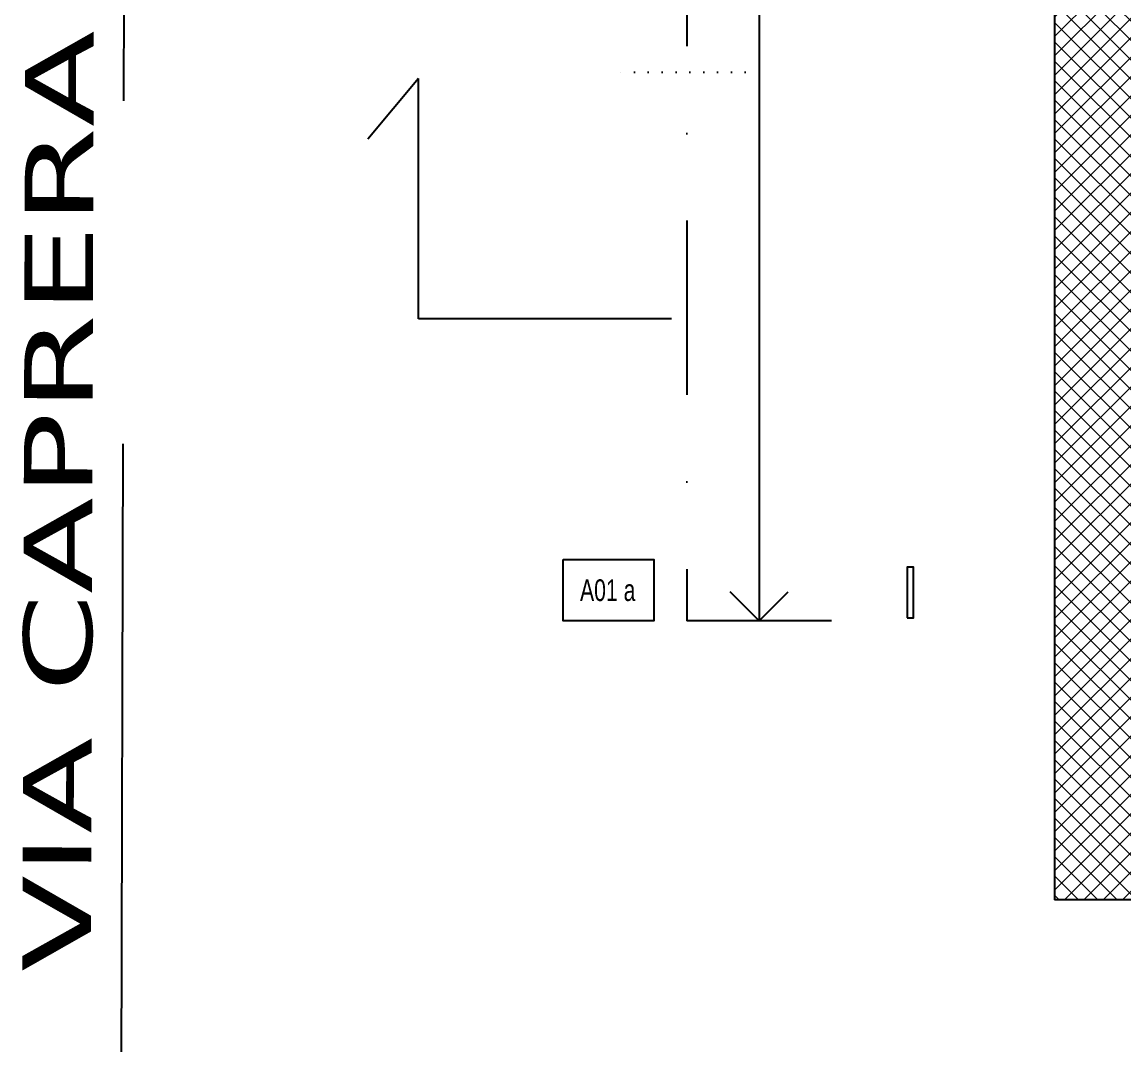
# Model space of a CAD drawing. Header units: millimetres. Extents: x 24747 to 137666, y -34589 to 43444.
# Drawn here: x 107847 to 108650, y 38924 to 39670 of the extents above; entities that cross this region are included whole.
import ezdxf

# ---------------------------------------------------------------- set-up
doc = ezdxf.new("R2010")
doc.units = ezdxf.units.MM
doc.header["$LTSCALE"] = 10
for name, pattern in [('CONTINOUS', [0]), ('DASHDOT', [25.4, 12.7, -6.35, 0, -6.35]), ('DOTTED', [1, 0, -1]), ('HIDDEN', [0.375, 0.25, -0.125])]:
    doc.linetypes.add(name, pattern=pattern)
doc.layers.add('EPC RETINI PIANO INTERRATO DEFINITIVO', color=4, linetype='Continuous', lineweight=0)
for name, color, linetype in [('X_Esterno', 8, 'Continuous'), ('X_LINEE SOVRAPPOSIZIONE', 3, 'DASHDOT'), ('X_MURI', 3, 'Continuous'), ('X_rilievo', 8, 'Continuous')]:
    doc.layers.add(name, color=color, linetype=linetype)
doc.styles.add('QUOTE', font='simplex.shx', dxfattribs={"width": 0.7})
doc.styles.get("Standard").update_dxf_attribs({"font": 'verdana.ttf'})

msp = doc.modelspace()

# ---------------------------------------------------------------- hatches: boundary and pattern name
at = {"layer": 'EPC RETINI PIANO INTERRATO DEFINITIVO', "ltscale": 0.01}
h = msp.add_hatch(dxfattribs=at)
h.set_pattern_fill('_USER', color=256, scale=10, angle=45, style=0, double=1, pattern_type=0)
h.set_pattern_definition([(45, (115279.709, -15009.218), (-7.0710678, 7.0710678), []), (135, (115279.709, -15009.218), (-7.0710678, -7.0710678), [])])
h.paths.add_polyline_path([(108785.73737, 41674.21629), (108808.22562, 41674.21629), (108808.22562, 41695.93221), (108785.73737, 41695.93221)], flags=24)
h.paths.add_polyline_path([(108620.73737, 40680.09325), (108643.22562, 40680.09325), (108643.22562, 40701.80917), (108620.73737, 40701.80917)], flags=24)
h.paths.add_polyline_path([(108785.73737, 41423.26123), (108808.22562, 41423.26123), (108808.22562, 41444.97715), (108785.73737, 41444.97715)], flags=24)
h.paths.add_polyline_path([(108614.43536, 39029.8545), (108664.45463, 39029.8545), (108664.45463, 40749.33611), (108764.47323, 40749.33611), (108788.41462, 40749.33611), (108788.46387, 40784.72932), (108788.64681, 40784.72932), (108788.64681, 40794.25432), (108829.45463, 40794.25432), (108829.45463, 40818.27144), (108829.45463, 41851.30214), (108764.45463, 41851.30214), (108764.45463, 40814.33611), (108614.45261, 40814.33611)])
h.paths.add_polyline_path([(108599.45463, 39029.8545), (108614.43536, 39029.8545), (108614.45261, 40814.33611), (108599.45463, 40814.33611)])

# ---------------------------------------------------------------- linework, layer by layer
at = {"layer": 'X_Esterno', "ltscale": 30}
msp.add_lwpolyline([(108492.03342, 39235.32397), (108496.53342, 39235.32397), (108496.53342, 39272.32397), (108492.03342, 39272.32397)], close=True, dxfattribs=at)
at = {"layer": 'X_LINEE SOVRAPPOSIZIONE', "color": 4, "linetype": 'CONTINOUS'}
for p, q in [((108384.02226, 40033.11506, 0), (108384.02226, 39233.11506, 0)), ((108384.02226, 39233.11506, 0), (108362.84691, 39254.29041, 0)), ((108384.02226, 39233.11506, 0), (108405.19762, 39254.29041, 0))]:
    msp.add_line(p, q, dxfattribs=at)
at = {"layer": 'X_LINEE SOVRAPPOSIZIONE', "linetype": 'DOTTED'}
msp.add_line((108384.02226, 39633.11506, 0), (108278.35609, 39633.11506, 0), dxfattribs=at)
at = {"layer": 'X_LINEE SOVRAPPOSIZIONE'}
msp.add_line((108436.85535, 39233.11506, 0), (108331.18918, 39233.11506, 0), dxfattribs=at)
at = {"layer": 'X_LINEE SOVRAPPOSIZIONE', "elevation": 0}
msp.add_lwpolyline([(108331.18918, 40033.11506), (108331.18918, 39233.11506)], dxfattribs=at)
at = {"layer": 'X_LINEE SOVRAPPOSIZIONE', "color": 4, "linetype": 'CONTINOUS', "elevation": 0}
msp.add_lwpolyline([(108241.12725, 39277.89338), (108307.33393, 39277.89338), (108307.33393, 39233.11506), (108241.12725, 39233.11506)], close=True, dxfattribs=at)
at = {"layer": 'X_MURI'}
for p in [(108599.45463, 40814.33611, 0), (108764.45361, 39029.8545, 0)]:
    msp.add_line(p, (108599.45463, 39029.8545, 0), dxfattribs=at)
at = {"layer": 'X_MURI', "linetype": 'DASHDOT', "ltscale": 10}
for p, q in [((108135.7099, 39628.46103, 0), (108098.81869, 39584.19378, 0)), ((108135.7099, 39453.22008, 0), (108135.7099, 39628.46103, 0))]:
    msp.add_line(p, q, dxfattribs=at)
at = {"layer": 'X_MURI', "linetype": 'DASHDOT', "ltscale": 4, "elevation": 0}
msp.add_lwpolyline([(108320.13309, 39453.22008), (108135.7099, 39453.22008)], dxfattribs=at)
at = {"layer": 'X_rilievo', "linetype": 'HIDDEN', "ltscale": 200}
msp.add_line((107911.64564, 35862.17435, 0), (107930.37459, 43443.13927, 0), dxfattribs=at)

# ---------------------------------------------------------------- texts
at = {"layer": 'X_LINEE SOVRAPPOSIZIONE', "color": 4, "linetype": 'CONTINOUS', "insert": (108253.37745, 39263.35773, 0), "char_height": 1.45152, "width": 197.0481629, "attachment_point": 1, "rotation": 0.14908527, "style": 'QUOTE'}
msp.add_mtext('{\\fArial|b0|i0|c0|p34;\\H10.9x;A01 a }', dxfattribs=at)
at = {"layer": 'X_rilievo', "width": 1.5}
msp.add_text('VIA CAPRERA', height=50, rotation=89.82314156, dxfattribs=at).set_placement((107896.81819, 38977.20148, 0))

doc.saveas('drawing.dxf')
